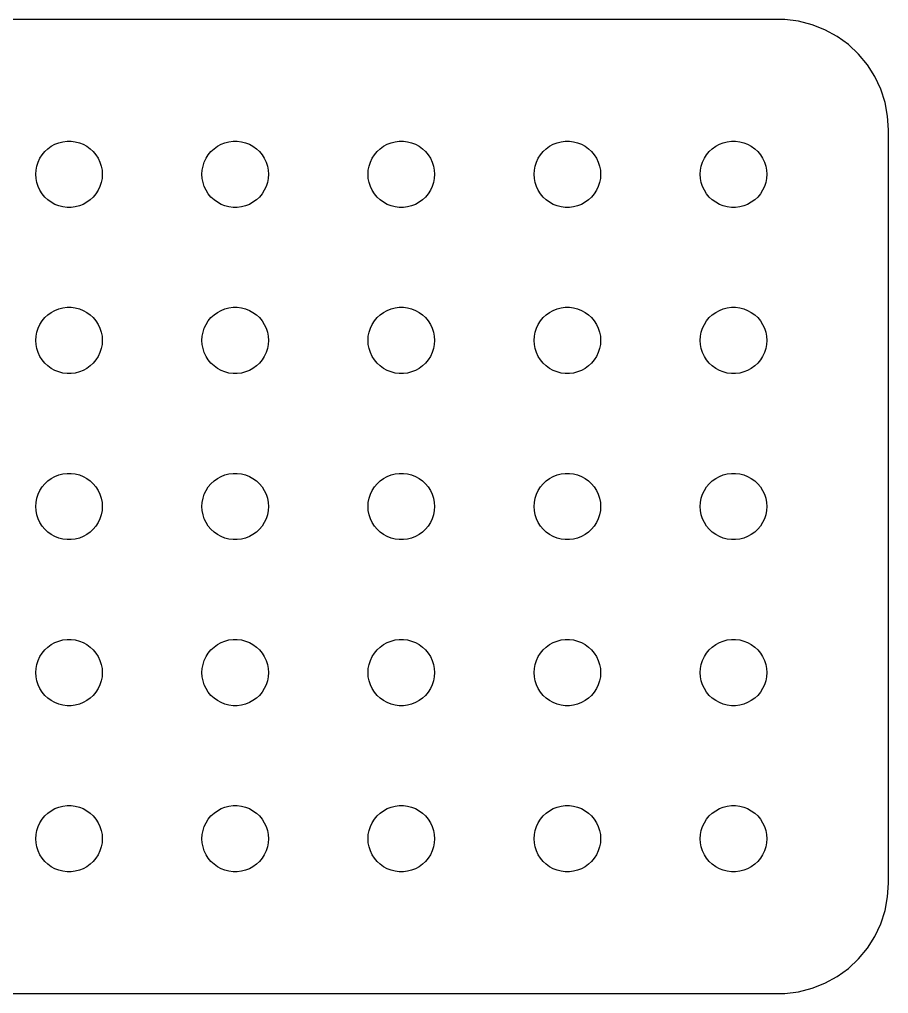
# Model space of a CAD drawing. Header units: metres. Extents: x -37 to 37, y 248 to 508.
# Drawn here: x -2.24 to 37, y 302.01 to 345.99 of the extents above; entities that cross this region are included whole.
import ezdxf

# ---------------------------------------------------------------- set-up
doc = ezdxf.new("R2010")
doc.units = ezdxf.units.M

msp = doc.modelspace()

# ---------------------------------------------------------------- linework, layer by layer
for p, q in [((32.3139, 345.99), (-32.3139, 345.99)), ((32.9369, 345.911), (32.3139, 345.99)), ((33.5451, 345.755), (32.9369, 345.911)), ((34.1289, 345.524), (33.5451, 345.755)), ((34.6791, 345.222), (34.1289, 345.524)), ((35.1871, 344.853), (34.6791, 345.222)), ((35.6448, 344.423), (35.1871, 344.853)), ((36.0451, 343.939), (35.6448, 344.423)), ((36.3815, 343.409), (36.0451, 343.939)), ((36.6489, 342.841), (36.3815, 343.409)), ((36.8429, 342.243), (36.6489, 342.841)), ((36.9606, 341.627), (36.8429, 342.243)), ((37, 341), (36.9606, 341.627)), ((37, 307), (37, 341)), ((-0.638657, 340.357), (-0.463516, 340.427)), ((-0.463516, 340.427), (-0.281067, 340.473)), ((-0.281067, 340.473), (-0.094177, 340.497)), ((-0.094177, 340.497), (0.094177, 340.497)), ((0.094177, 340.497), (0.281067, 340.473)), ((0.281067, 340.473), (0.463516, 340.427)), ((0.463516, 340.427), (0.638657, 340.357)), ((6.86133, 340.357), (7.03647, 340.427)), ((7.03647, 340.427), (7.21892, 340.473)), ((7.21892, 340.473), (7.40581, 340.497)), ((7.40581, 340.497), (7.59418, 340.497)), ((7.59418, 340.497), (7.78107, 340.473)), ((7.78107, 340.473), (7.96352, 340.427)), ((7.96352, 340.427), (8.13866, 340.357)), ((14.3613, 340.357), (14.5365, 340.427)), ((14.5365, 340.427), (14.7189, 340.473)), ((14.7189, 340.473), (14.9058, 340.497)), ((14.9058, 340.497), (15.0942, 340.497)), ((15.0942, 340.497), (15.2811, 340.473)), ((15.2811, 340.473), (15.4635, 340.427)), ((15.4635, 340.427), (15.6387, 340.357)), ((21.8613, 340.357), (22.0365, 340.427)), ((22.0365, 340.427), (22.2189, 340.473)), ((22.2189, 340.473), (22.4058, 340.497)), ((22.4058, 340.497), (22.5942, 340.497)), ((22.5942, 340.497), (22.7811, 340.473)), ((22.7811, 340.473), (22.9635, 340.427)), ((22.9635, 340.427), (23.1387, 340.357)), ((29.3613, 340.357), (29.5365, 340.427)), ((29.5365, 340.427), (29.7189, 340.473)), ((29.7189, 340.473), (29.9058, 340.497)), ((29.9058, 340.497), (30.0942, 340.497)), ((30.0942, 340.497), (30.2811, 340.473)), ((30.2811, 340.473), (30.4635, 340.427)), ((30.4635, 340.427), (30.6387, 340.357)), ((-1.21352, 339.882), (-1.09344, 340.027)), ((-1.09344, 340.027), (-0.956131, 340.156)), ((-0.956131, 340.156), (-0.803726, 340.266)), ((-0.803726, 340.266), (-0.638657, 340.357)), ((0.638657, 340.357), (0.803726, 340.266)), ((0.803726, 340.266), (0.956131, 340.156)), ((0.956131, 340.156), (1.09344, 340.027)), ((1.09344, 340.027), (1.21352, 339.882)), ((6.28647, 339.882), (6.40654, 340.027)), ((6.40654, 340.027), (6.54385, 340.156)), ((6.54385, 340.156), (6.69626, 340.266)), ((6.69626, 340.266), (6.86133, 340.357)), ((8.13866, 340.357), (8.30373, 340.266)), ((8.30373, 340.266), (8.45613, 340.156)), ((8.45613, 340.156), (8.59344, 340.027)), ((8.59344, 340.027), (8.71352, 339.882)), ((13.7865, 339.882), (13.9065, 340.027)), ((13.9065, 340.027), (14.0439, 340.156)), ((14.0439, 340.156), (14.1963, 340.266)), ((14.1963, 340.266), (14.3613, 340.357)), ((15.6387, 340.357), (15.8037, 340.266)), ((15.8037, 340.266), (15.9561, 340.156)), ((15.9561, 340.156), (16.0934, 340.027)), ((16.0934, 340.027), (16.2135, 339.882)), ((21.2865, 339.882), (21.4065, 340.027)), ((21.4065, 340.027), (21.5439, 340.156)), ((21.5439, 340.156), (21.6963, 340.266)), ((21.6963, 340.266), (21.8613, 340.357)), ((23.1387, 340.357), (23.3037, 340.266)), ((23.3037, 340.266), (23.4561, 340.156)), ((23.4561, 340.156), (23.5934, 340.027)), ((23.5934, 340.027), (23.7135, 339.882)), ((28.7865, 339.882), (28.9065, 340.027)), ((28.9065, 340.027), (29.0439, 340.156)), ((29.0439, 340.156), (29.1963, 340.266)), ((29.1963, 340.266), (29.3613, 340.357)), ((30.6387, 340.357), (30.8037, 340.266)), ((30.8037, 340.266), (30.9561, 340.156)), ((30.9561, 340.156), (31.0934, 340.027)), ((31.0934, 340.027), (31.2135, 339.882)), ((-1.45287, 339.373), (-1.39465, 339.552)), ((-1.39465, 339.552), (-1.31445, 339.723)), ((-1.31445, 339.723), (-1.21352, 339.882)), ((1.21352, 339.882), (1.31445, 339.723)), ((1.31445, 339.723), (1.39465, 339.552)), ((1.39465, 339.552), (1.45287, 339.373)), ((6.04712, 339.373), (6.10533, 339.552)), ((6.10533, 339.552), (6.18553, 339.723)), ((6.18553, 339.723), (6.28647, 339.882)), ((8.71352, 339.882), (8.81445, 339.723)), ((8.81445, 339.723), (8.89465, 339.552)), ((8.89465, 339.552), (8.95287, 339.373)), ((13.5471, 339.373), (13.6053, 339.552)), ((13.6053, 339.552), (13.6855, 339.723)), ((13.6855, 339.723), (13.7865, 339.882)), ((16.2135, 339.882), (16.3145, 339.723)), ((16.3145, 339.723), (16.3947, 339.552)), ((16.3947, 339.552), (16.4529, 339.373)), ((21.0471, 339.373), (21.1053, 339.552)), ((21.1053, 339.552), (21.1855, 339.723)), ((21.1855, 339.723), (21.2865, 339.882)), ((23.7135, 339.882), (23.8145, 339.723)), ((23.8145, 339.723), (23.8947, 339.552)), ((23.8947, 339.552), (23.9529, 339.373)), ((28.5471, 339.373), (28.6053, 339.552)), ((28.6053, 339.552), (28.6855, 339.723)), ((28.6855, 339.723), (28.7865, 339.882)), ((31.2135, 339.882), (31.3145, 339.723)), ((31.3145, 339.723), (31.3947, 339.552)), ((31.3947, 339.552), (31.4529, 339.373)), ((-1.5, 339), (-1.48816, 339.188)), ((-1.48816, 339.188), (-1.45287, 339.373)), ((1.45287, 339.373), (1.48816, 339.188)), ((1.48816, 339.188), (1.5, 339)), ((6, 339), (6.01183, 339.188)), ((6.01183, 339.188), (6.04712, 339.373)), ((8.95287, 339.373), (8.98816, 339.188)), ((8.98816, 339.188), (9, 339)), ((13.5, 339), (13.5118, 339.188)), ((13.5118, 339.188), (13.5471, 339.373)), ((16.4529, 339.373), (16.4882, 339.188)), ((16.4882, 339.188), (16.5, 339)), ((21, 339), (21.0118, 339.188)), ((21.0118, 339.188), (21.0471, 339.373)), ((23.9529, 339.373), (23.9882, 339.188)), ((23.9882, 339.188), (24, 339)), ((28.5, 339), (28.5118, 339.188)), ((28.5118, 339.188), (28.5471, 339.373)), ((31.4529, 339.373), (31.4882, 339.188)), ((31.4882, 339.188), (31.5, 339)), ((-1.48816, 338.812), (-1.5, 339)), ((-1.45287, 338.627), (-1.48816, 338.812)), ((1.48816, 338.812), (1.45287, 338.627)), ((1.5, 339), (1.48816, 338.812)), ((6.01183, 338.812), (6, 339)), ((6.04712, 338.627), (6.01183, 338.812)), ((8.98816, 338.812), (8.95287, 338.627)), ((9, 339), (8.98816, 338.812)), ((13.5118, 338.812), (13.5, 339)), ((13.5471, 338.627), (13.5118, 338.812)), ((16.4882, 338.812), (16.4529, 338.627)), ((16.5, 339), (16.4882, 338.812)), ((21.0118, 338.812), (21, 339)), ((21.0471, 338.627), (21.0118, 338.812)), ((23.9882, 338.812), (23.9529, 338.627)), ((24, 339), (23.9882, 338.812)), ((28.5118, 338.812), (28.5, 339)), ((28.5471, 338.627), (28.5118, 338.812)), ((31.4882, 338.812), (31.4529, 338.627)), ((31.5, 339), (31.4882, 338.812)), ((-1.39465, 338.448), (-1.45287, 338.627)), ((-1.31445, 338.277), (-1.39465, 338.448)), ((-1.21352, 338.118), (-1.31445, 338.277)), ((1.31445, 338.277), (1.21352, 338.118)), ((1.39465, 338.448), (1.31445, 338.277)), ((1.45287, 338.627), (1.39465, 338.448)), ((6.10533, 338.448), (6.04712, 338.627)), ((6.18553, 338.277), (6.10533, 338.448)), ((6.28647, 338.118), (6.18553, 338.277)), ((8.81445, 338.277), (8.71352, 338.118)), ((8.89465, 338.448), (8.81445, 338.277)), ((8.95287, 338.627), (8.89465, 338.448)), ((13.6053, 338.448), (13.5471, 338.627)), ((13.6855, 338.277), (13.6053, 338.448)), ((13.7865, 338.118), (13.6855, 338.277)), ((16.3145, 338.277), (16.2135, 338.118)), ((16.3947, 338.448), (16.3145, 338.277)), ((16.4529, 338.627), (16.3947, 338.448)), ((21.1053, 338.448), (21.0471, 338.627)), ((21.1855, 338.277), (21.1053, 338.448)), ((21.2865, 338.118), (21.1855, 338.277)), ((23.8145, 338.277), (23.7135, 338.118)), ((23.8947, 338.448), (23.8145, 338.277)), ((23.9529, 338.627), (23.8947, 338.448)), ((28.6053, 338.448), (28.5471, 338.627)), ((28.6855, 338.277), (28.6053, 338.448)), ((28.7865, 338.118), (28.6855, 338.277)), ((31.3145, 338.277), (31.2135, 338.118)), ((31.3947, 338.448), (31.3145, 338.277)), ((31.4529, 338.627), (31.3947, 338.448)), ((-1.09344, 337.973), (-1.21352, 338.118)), ((-0.956131, 337.844), (-1.09344, 337.973)), ((-0.803726, 337.734), (-0.956131, 337.844)), ((0.956131, 337.844), (0.803726, 337.734)), ((1.09344, 337.973), (0.956131, 337.844)), ((1.21352, 338.118), (1.09344, 337.973)), ((6.40654, 337.973), (6.28647, 338.118)), ((6.54385, 337.844), (6.40654, 337.973)), ((6.69626, 337.734), (6.54385, 337.844)), ((8.45613, 337.844), (8.30373, 337.734)), ((8.59344, 337.973), (8.45613, 337.844)), ((8.71352, 338.118), (8.59344, 337.973)), ((13.9065, 337.973), (13.7865, 338.118)), ((14.0439, 337.844), (13.9065, 337.973)), ((14.1963, 337.734), (14.0439, 337.844)), ((15.9561, 337.844), (15.8037, 337.734)), ((16.0934, 337.973), (15.9561, 337.844)), ((16.2135, 338.118), (16.0934, 337.973)), ((21.4065, 337.973), (21.2865, 338.118)), ((21.5439, 337.844), (21.4065, 337.973)), ((21.6963, 337.734), (21.5439, 337.844)), ((23.4561, 337.844), (23.3037, 337.734)), ((23.5934, 337.973), (23.4561, 337.844)), ((23.7135, 338.118), (23.5934, 337.973)), ((28.9065, 337.973), (28.7865, 338.118)), ((29.0439, 337.844), (28.9065, 337.973)), ((29.1963, 337.734), (29.0439, 337.844)), ((30.9561, 337.844), (30.8037, 337.734)), ((31.0934, 337.973), (30.9561, 337.844)), ((31.2135, 338.118), (31.0934, 337.973)), ((-0.638657, 337.643), (-0.803726, 337.734)), ((-0.463516, 337.573), (-0.638657, 337.643)), ((-0.281067, 337.527), (-0.463516, 337.573)), ((-0.094177, 337.503), (-0.281067, 337.527)), ((0.094177, 337.503), (-0.094177, 337.503)), ((0.281067, 337.527), (0.094177, 337.503)), ((0.463516, 337.573), (0.281067, 337.527)), ((0.638657, 337.643), (0.463516, 337.573)), ((0.803726, 337.734), (0.638657, 337.643)), ((6.86133, 337.643), (6.69626, 337.734)), ((7.03647, 337.573), (6.86133, 337.643)), ((7.21892, 337.527), (7.03647, 337.573)), ((7.40581, 337.503), (7.21892, 337.527)), ((7.59418, 337.503), (7.40581, 337.503)), ((7.78107, 337.527), (7.59418, 337.503)), ((7.96352, 337.573), (7.78107, 337.527)), ((8.13866, 337.643), (7.96352, 337.573)), ((8.30373, 337.734), (8.13866, 337.643)), ((14.3613, 337.643), (14.1963, 337.734)), ((14.5365, 337.573), (14.3613, 337.643)), ((14.7189, 337.527), (14.5365, 337.573)), ((14.9058, 337.503), (14.7189, 337.527)), ((15.0942, 337.503), (14.9058, 337.503)), ((15.2811, 337.527), (15.0942, 337.503)), ((15.4635, 337.573), (15.2811, 337.527)), ((15.6387, 337.643), (15.4635, 337.573)), ((15.8037, 337.734), (15.6387, 337.643)), ((21.8613, 337.643), (21.6963, 337.734)), ((22.0365, 337.573), (21.8613, 337.643)), ((22.2189, 337.527), (22.0365, 337.573)), ((22.4058, 337.503), (22.2189, 337.527)), ((22.5942, 337.503), (22.4058, 337.503)), ((22.7811, 337.527), (22.5942, 337.503)), ((22.9635, 337.573), (22.7811, 337.527)), ((23.1387, 337.643), (22.9635, 337.573)), ((23.3037, 337.734), (23.1387, 337.643)), ((29.3613, 337.643), (29.1963, 337.734)), ((29.5365, 337.573), (29.3613, 337.643)), ((29.7189, 337.527), (29.5365, 337.573)), ((29.9058, 337.503), (29.7189, 337.527)), ((30.0942, 337.503), (29.9058, 337.503)), ((30.2811, 337.527), (30.0942, 337.503)), ((30.4635, 337.573), (30.2811, 337.527)), ((30.6387, 337.643), (30.4635, 337.573)), ((30.8037, 337.734), (30.6387, 337.643)), ((-0.463516, 332.927), (-0.281067, 332.973)), ((-0.281067, 332.973), (-0.094177, 332.997)), ((-0.094177, 332.997), (0.094177, 332.997)), ((0.094177, 332.997), (0.281067, 332.973)), ((0.281067, 332.973), (0.463516, 332.927)), ((7.03647, 332.927), (7.21892, 332.973)), ((7.21892, 332.973), (7.40581, 332.997)), ((7.40581, 332.997), (7.59418, 332.997)), ((7.59418, 332.997), (7.78107, 332.973)), ((7.78107, 332.973), (7.96352, 332.927)), ((14.5365, 332.927), (14.7189, 332.973)), ((14.7189, 332.973), (14.9058, 332.997)), ((14.9058, 332.997), (15.0942, 332.997)), ((15.0942, 332.997), (15.2811, 332.973)), ((15.2811, 332.973), (15.4635, 332.927)), ((22.0365, 332.927), (22.2189, 332.973)), ((22.2189, 332.973), (22.4058, 332.997)), ((22.4058, 332.997), (22.5942, 332.997)), ((22.5942, 332.997), (22.7811, 332.973)), ((22.7811, 332.973), (22.9635, 332.927)), ((29.5365, 332.927), (29.7189, 332.973)), ((29.7189, 332.973), (29.9058, 332.997)), ((29.9058, 332.997), (30.0942, 332.997)), ((30.0942, 332.997), (30.2811, 332.973)), ((30.2811, 332.973), (30.4635, 332.927)), ((-1.21352, 332.382), (-1.09344, 332.527)), ((-1.09344, 332.527), (-0.956131, 332.656)), ((-0.956131, 332.656), (-0.803726, 332.766)), ((-0.803726, 332.766), (-0.638657, 332.857)), ((-0.638657, 332.857), (-0.463516, 332.927)), ((0.463516, 332.927), (0.638657, 332.857)), ((0.638657, 332.857), (0.803726, 332.766)), ((0.803726, 332.766), (0.956131, 332.656)), ((0.956131, 332.656), (1.09344, 332.527)), ((1.09344, 332.527), (1.21352, 332.382)), ((6.28647, 332.382), (6.40654, 332.527)), ((6.40654, 332.527), (6.54385, 332.656)), ((6.54385, 332.656), (6.69626, 332.766)), ((6.69626, 332.766), (6.86133, 332.857)), ((6.86133, 332.857), (7.03647, 332.927)), ((7.96352, 332.927), (8.13866, 332.857)), ((8.13866, 332.857), (8.30373, 332.766)), ((8.30373, 332.766), (8.45613, 332.656)), ((8.45613, 332.656), (8.59344, 332.527)), ((8.59344, 332.527), (8.71352, 332.382)), ((13.7865, 332.382), (13.9065, 332.527)), ((13.9065, 332.527), (14.0439, 332.656)), ((14.0439, 332.656), (14.1963, 332.766)), ((14.1963, 332.766), (14.3613, 332.857)), ((14.3613, 332.857), (14.5365, 332.927)), ((15.4635, 332.927), (15.6387, 332.857)), ((15.6387, 332.857), (15.8037, 332.766)), ((15.8037, 332.766), (15.9561, 332.656)), ((15.9561, 332.656), (16.0934, 332.527)), ((16.0934, 332.527), (16.2135, 332.382)), ((21.2865, 332.382), (21.4065, 332.527)), ((21.4065, 332.527), (21.5439, 332.656)), ((21.5439, 332.656), (21.6963, 332.766)), ((21.6963, 332.766), (21.8613, 332.857)), ((21.8613, 332.857), (22.0365, 332.927)), ((22.9635, 332.927), (23.1387, 332.857)), ((23.1387, 332.857), (23.3037, 332.766)), ((23.3037, 332.766), (23.4561, 332.656)), ((23.4561, 332.656), (23.5934, 332.527)), ((23.5934, 332.527), (23.7135, 332.382)), ((28.7865, 332.382), (28.9065, 332.527)), ((28.9065, 332.527), (29.0439, 332.656)), ((29.0439, 332.656), (29.1963, 332.766)), ((29.1963, 332.766), (29.3613, 332.857)), ((29.3613, 332.857), (29.5365, 332.927)), ((30.4635, 332.927), (30.6387, 332.857)), ((30.6387, 332.857), (30.8037, 332.766)), ((30.8037, 332.766), (30.9561, 332.656)), ((30.9561, 332.656), (31.0934, 332.527)), ((31.0934, 332.527), (31.2135, 332.382)), ((-1.45287, 331.873), (-1.39465, 332.052)), ((-1.39465, 332.052), (-1.31445, 332.223)), ((-1.31445, 332.223), (-1.21352, 332.382)), ((1.21352, 332.382), (1.31445, 332.223)), ((1.31445, 332.223), (1.39465, 332.052)), ((1.39465, 332.052), (1.45287, 331.873)), ((6.04712, 331.873), (6.10533, 332.052)), ((6.10533, 332.052), (6.18553, 332.223)), ((6.18553, 332.223), (6.28647, 332.382)), ((8.71352, 332.382), (8.81445, 332.223)), ((8.81445, 332.223), (8.89465, 332.052)), ((8.89465, 332.052), (8.95287, 331.873)), ((13.5471, 331.873), (13.6053, 332.052)), ((13.6053, 332.052), (13.6855, 332.223)), ((13.6855, 332.223), (13.7865, 332.382)), ((16.2135, 332.382), (16.3145, 332.223)), ((16.3145, 332.223), (16.3947, 332.052)), ((16.3947, 332.052), (16.4529, 331.873)), ((21.0471, 331.873), (21.1053, 332.052)), ((21.1053, 332.052), (21.1855, 332.223)), ((21.1855, 332.223), (21.2865, 332.382)), ((23.7135, 332.382), (23.8145, 332.223)), ((23.8145, 332.223), (23.8947, 332.052)), ((23.8947, 332.052), (23.9529, 331.873)), ((28.5471, 331.873), (28.6053, 332.052)), ((28.6053, 332.052), (28.6855, 332.223)), ((28.6855, 332.223), (28.7865, 332.382)), ((31.2135, 332.382), (31.3145, 332.223)), ((31.3145, 332.223), (31.3947, 332.052)), ((31.3947, 332.052), (31.4529, 331.873)), ((-1.5, 331.5), (-1.48816, 331.688)), ((-1.48816, 331.688), (-1.45287, 331.873)), ((1.45287, 331.873), (1.48816, 331.688)), ((1.48816, 331.688), (1.5, 331.5)), ((6, 331.5), (6.01183, 331.688)), ((6.01183, 331.688), (6.04712, 331.873)), ((8.95287, 331.873), (8.98816, 331.688)), ((8.98816, 331.688), (9, 331.5)), ((13.5, 331.5), (13.5118, 331.688)), ((13.5118, 331.688), (13.5471, 331.873)), ((16.4529, 331.873), (16.4882, 331.688)), ((16.4882, 331.688), (16.5, 331.5)), ((21, 331.5), (21.0118, 331.688)), ((21.0118, 331.688), (21.0471, 331.873)), ((23.9529, 331.873), (23.9882, 331.688)), ((23.9882, 331.688), (24, 331.5)), ((28.5, 331.5), (28.5118, 331.688)), ((28.5118, 331.688), (28.5471, 331.873)), ((31.4529, 331.873), (31.4882, 331.688)), ((31.4882, 331.688), (31.5, 331.5)), ((-1.48816, 331.312), (-1.5, 331.5)), ((-1.45287, 331.127), (-1.48816, 331.312)), ((1.48816, 331.312), (1.45287, 331.127)), ((1.5, 331.5), (1.48816, 331.312)), ((6.01183, 331.312), (6, 331.5)), ((6.04712, 331.127), (6.01183, 331.312)), ((8.98816, 331.312), (8.95287, 331.127)), ((9, 331.5), (8.98816, 331.312)), ((13.5118, 331.312), (13.5, 331.5)), ((13.5471, 331.127), (13.5118, 331.312)), ((16.4882, 331.312), (16.4529, 331.127)), ((16.5, 331.5), (16.4882, 331.312)), ((21.0118, 331.312), (21, 331.5)), ((21.0471, 331.127), (21.0118, 331.312)), ((23.9882, 331.312), (23.9529, 331.127)), ((24, 331.5), (23.9882, 331.312)), ((28.5118, 331.312), (28.5, 331.5)), ((28.5471, 331.127), (28.5118, 331.312)), ((31.4882, 331.312), (31.4529, 331.127)), ((31.5, 331.5), (31.4882, 331.312)), ((-1.39465, 330.948), (-1.45287, 331.127)), ((-1.31445, 330.777), (-1.39465, 330.948)), ((-1.21352, 330.618), (-1.31445, 330.777)), ((1.31445, 330.777), (1.21352, 330.618)), ((1.39465, 330.948), (1.31445, 330.777)), ((1.45287, 331.127), (1.39465, 330.948)), ((6.10533, 330.948), (6.04712, 331.127)), ((6.18553, 330.777), (6.10533, 330.948)), ((6.28647, 330.618), (6.18553, 330.777)), ((8.81445, 330.777), (8.71352, 330.618)), ((8.89465, 330.948), (8.81445, 330.777)), ((8.95287, 331.127), (8.89465, 330.948)), ((13.6053, 330.948), (13.5471, 331.127)), ((13.6855, 330.777), (13.6053, 330.948)), ((13.7865, 330.618), (13.6855, 330.777)), ((16.3145, 330.777), (16.2135, 330.618)), ((16.3947, 330.948), (16.3145, 330.777)), ((16.4529, 331.127), (16.3947, 330.948)), ((21.1053, 330.948), (21.0471, 331.127)), ((21.1855, 330.777), (21.1053, 330.948)), ((21.2865, 330.618), (21.1855, 330.777)), ((23.8145, 330.777), (23.7135, 330.618)), ((23.8947, 330.948), (23.8145, 330.777)), ((23.9529, 331.127), (23.8947, 330.948)), ((28.6053, 330.948), (28.5471, 331.127)), ((28.6855, 330.777), (28.6053, 330.948)), ((28.7865, 330.618), (28.6855, 330.777)), ((31.3145, 330.777), (31.2135, 330.618)), ((31.3947, 330.948), (31.3145, 330.777)), ((31.4529, 331.127), (31.3947, 330.948)), ((-1.09344, 330.473), (-1.21352, 330.618)), ((-0.956131, 330.344), (-1.09344, 330.473)), ((-0.803726, 330.234), (-0.956131, 330.344)), ((0.956131, 330.344), (0.803726, 330.234)), ((1.09344, 330.473), (0.956131, 330.344)), ((1.21352, 330.618), (1.09344, 330.473)), ((6.40654, 330.473), (6.28647, 330.618)), ((6.54385, 330.344), (6.40654, 330.473)), ((6.69626, 330.234), (6.54385, 330.344)), ((8.45613, 330.344), (8.30373, 330.234)), ((8.59344, 330.473), (8.45613, 330.344)), ((8.71352, 330.618), (8.59344, 330.473)), ((13.9065, 330.473), (13.7865, 330.618)), ((14.0439, 330.344), (13.9065, 330.473)), ((14.1963, 330.234), (14.0439, 330.344)), ((15.9561, 330.344), (15.8037, 330.234)), ((16.0934, 330.473), (15.9561, 330.344)), ((16.2135, 330.618), (16.0934, 330.473)), ((21.4065, 330.473), (21.2865, 330.618)), ((21.5439, 330.344), (21.4065, 330.473)), ((21.6963, 330.234), (21.5439, 330.344)), ((23.4561, 330.344), (23.3037, 330.234)), ((23.5934, 330.473), (23.4561, 330.344)), ((23.7135, 330.618), (23.5934, 330.473)), ((28.9065, 330.473), (28.7865, 330.618)), ((29.0439, 330.344), (28.9065, 330.473)), ((29.1963, 330.234), (29.0439, 330.344)), ((30.9561, 330.344), (30.8037, 330.234)), ((31.0934, 330.473), (30.9561, 330.344)), ((31.2135, 330.618), (31.0934, 330.473)), ((-0.638657, 330.143), (-0.803726, 330.234)), ((-0.463516, 330.073), (-0.638657, 330.143)), ((-0.281067, 330.027), (-0.463516, 330.073)), ((-0.094177, 330.003), (-0.281067, 330.027)), ((0.094177, 330.003), (-0.094177, 330.003)), ((0.281067, 330.027), (0.094177, 330.003)), ((0.463516, 330.073), (0.281067, 330.027)), ((0.638657, 330.143), (0.463516, 330.073)), ((0.803726, 330.234), (0.638657, 330.143)), ((6.86133, 330.143), (6.69626, 330.234)), ((7.03647, 330.073), (6.86133, 330.143)), ((7.21892, 330.027), (7.03647, 330.073)), ((7.40581, 330.003), (7.21892, 330.027)), ((7.59418, 330.003), (7.40581, 330.003)), ((7.78107, 330.027), (7.59418, 330.003)), ((7.96352, 330.073), (7.78107, 330.027)), ((8.13866, 330.143), (7.96352, 330.073)), ((8.30373, 330.234), (8.13866, 330.143)), ((14.3613, 330.143), (14.1963, 330.234)), ((14.5365, 330.073), (14.3613, 330.143)), ((14.7189, 330.027), (14.5365, 330.073)), ((14.9058, 330.003), (14.7189, 330.027)), ((15.0942, 330.003), (14.9058, 330.003)), ((15.2811, 330.027), (15.0942, 330.003)), ((15.4635, 330.073), (15.2811, 330.027)), ((15.6387, 330.143), (15.4635, 330.073)), ((15.8037, 330.234), (15.6387, 330.143)), ((21.8613, 330.143), (21.6963, 330.234)), ((22.0365, 330.073), (21.8613, 330.143)), ((22.2189, 330.027), (22.0365, 330.073)), ((22.4058, 330.003), (22.2189, 330.027)), ((22.5942, 330.003), (22.4058, 330.003)), ((22.7811, 330.027), (22.5942, 330.003)), ((22.9635, 330.073), (22.7811, 330.027)), ((23.1387, 330.143), (22.9635, 330.073)), ((23.3037, 330.234), (23.1387, 330.143)), ((29.3613, 330.143), (29.1963, 330.234)), ((29.5365, 330.073), (29.3613, 330.143)), ((29.7189, 330.027), (29.5365, 330.073)), ((29.9058, 330.003), (29.7189, 330.027)), ((30.0942, 330.003), (29.9058, 330.003)), ((30.2811, 330.027), (30.0942, 330.003)), ((30.4635, 330.073), (30.2811, 330.027)), ((30.6387, 330.143), (30.4635, 330.073)), ((30.8037, 330.234), (30.6387, 330.143)), ((-0.463516, 325.427), (-0.281067, 325.473)), ((-0.281067, 325.473), (-0.094177, 325.497)), ((-0.094177, 325.497), (0.094177, 325.497)), ((0.094177, 325.497), (0.281067, 325.473)), ((0.281067, 325.473), (0.463516, 325.427)), ((7.03647, 325.427), (7.21892, 325.473)), ((7.21892, 325.473), (7.40581, 325.497)), ((7.40581, 325.497), (7.59418, 325.497)), ((7.59418, 325.497), (7.78107, 325.473)), ((7.78107, 325.473), (7.96352, 325.427)), ((14.5365, 325.427), (14.7189, 325.473)), ((14.7189, 325.473), (14.9058, 325.497)), ((14.9058, 325.497), (15.0942, 325.497)), ((15.0942, 325.497), (15.2811, 325.473)), ((15.2811, 325.473), (15.4635, 325.427)), ((22.0365, 325.427), (22.2189, 325.473)), ((22.2189, 325.473), (22.4058, 325.497)), ((22.4058, 325.497), (22.5942, 325.497)), ((22.5942, 325.497), (22.7811, 325.473)), ((22.7811, 325.473), (22.9635, 325.427)), ((29.5365, 325.427), (29.7189, 325.473)), ((29.7189, 325.473), (29.9058, 325.497)), ((29.9058, 325.497), (30.0942, 325.497)), ((30.0942, 325.497), (30.2811, 325.473)), ((30.2811, 325.473), (30.4635, 325.427)), ((-1.21352, 324.882), (-1.09344, 325.027)), ((-1.09344, 325.027), (-0.956131, 325.156)), ((-0.956131, 325.156), (-0.803726, 325.266)), ((-0.803726, 325.266), (-0.638657, 325.357)), ((-0.638657, 325.357), (-0.463516, 325.427)), ((0.463516, 325.427), (0.638657, 325.357)), ((0.638657, 325.357), (0.803726, 325.266)), ((0.803726, 325.266), (0.956131, 325.156)), ((0.956131, 325.156), (1.09344, 325.027)), ((1.09344, 325.027), (1.21352, 324.882)), ((6.28647, 324.882), (6.40654, 325.027)), ((6.40654, 325.027), (6.54385, 325.156)), ((6.54385, 325.156), (6.69626, 325.266)), ((6.69626, 325.266), (6.86133, 325.357)), ((6.86133, 325.357), (7.03647, 325.427)), ((7.96352, 325.427), (8.13866, 325.357)), ((8.13866, 325.357), (8.30373, 325.266)), ((8.30373, 325.266), (8.45613, 325.156)), ((8.45613, 325.156), (8.59344, 325.027)), ((8.59344, 325.027), (8.71352, 324.882)), ((13.7865, 324.882), (13.9065, 325.027)), ((13.9065, 325.027), (14.0439, 325.156)), ((14.0439, 325.156), (14.1963, 325.266)), ((14.1963, 325.266), (14.3613, 325.357)), ((14.3613, 325.357), (14.5365, 325.427)), ((15.4635, 325.427), (15.6387, 325.357)), ((15.6387, 325.357), (15.8037, 325.266)), ((15.8037, 325.266), (15.9561, 325.156)), ((15.9561, 325.156), (16.0934, 325.027)), ((16.0934, 325.027), (16.2135, 324.882)), ((21.2865, 324.882), (21.4065, 325.027)), ((21.4065, 325.027), (21.5439, 325.156)), ((21.5439, 325.156), (21.6963, 325.266)), ((21.6963, 325.266), (21.8613, 325.357)), ((21.8613, 325.357), (22.0365, 325.427)), ((22.9635, 325.427), (23.1387, 325.357)), ((23.1387, 325.357), (23.3037, 325.266)), ((23.3037, 325.266), (23.4561, 325.156)), ((23.4561, 325.156), (23.5934, 325.027)), ((23.5934, 325.027), (23.7135, 324.882)), ((28.7865, 324.882), (28.9065, 325.027)), ((28.9065, 325.027), (29.0439, 325.156)), ((29.0439, 325.156), (29.1963, 325.266)), ((29.1963, 325.266), (29.3613, 325.357)), ((29.3613, 325.357), (29.5365, 325.427)), ((30.4635, 325.427), (30.6387, 325.357)), ((30.6387, 325.357), (30.8037, 325.266)), ((30.8037, 325.266), (30.9561, 325.156)), ((30.9561, 325.156), (31.0934, 325.027)), ((31.0934, 325.027), (31.2135, 324.882)), ((-1.39465, 324.552), (-1.31445, 324.723)), ((-1.31445, 324.723), (-1.21352, 324.882)), ((1.21352, 324.882), (1.31445, 324.723)), ((1.31445, 324.723), (1.39465, 324.552)), ((6.10533, 324.552), (6.18553, 324.723)), ((6.18553, 324.723), (6.28647, 324.882)), ((8.71352, 324.882), (8.81445, 324.723)), ((8.81445, 324.723), (8.89465, 324.552)), ((13.6053, 324.552), (13.6855, 324.723)), ((13.6855, 324.723), (13.7865, 324.882)), ((16.2135, 324.882), (16.3145, 324.723)), ((16.3145, 324.723), (16.3947, 324.552)), ((21.1053, 324.552), (21.1855, 324.723)), ((21.1855, 324.723), (21.2865, 324.882)), ((23.7135, 324.882), (23.8145, 324.723)), ((23.8145, 324.723), (23.8947, 324.552)), ((28.6053, 324.552), (28.6855, 324.723)), ((28.6855, 324.723), (28.7865, 324.882)), ((31.2135, 324.882), (31.3145, 324.723)), ((31.3145, 324.723), (31.3947, 324.552)), ((-1.5, 324), (-1.48816, 324.188)), ((-1.48816, 324.188), (-1.45287, 324.373)), ((-1.45287, 324.373), (-1.39465, 324.552)), ((1.39465, 324.552), (1.45287, 324.373)), ((1.45287, 324.373), (1.48816, 324.188)), ((1.48816, 324.188), (1.5, 324)), ((6, 324), (6.01183, 324.188)), ((6.01183, 324.188), (6.04712, 324.373)), ((6.04712, 324.373), (6.10533, 324.552)), ((8.89465, 324.552), (8.95287, 324.373)), ((8.95287, 324.373), (8.98816, 324.188)), ((8.98816, 324.188), (9, 324)), ((13.5, 324), (13.5118, 324.188)), ((13.5118, 324.188), (13.5471, 324.373)), ((13.5471, 324.373), (13.6053, 324.552)), ((16.3947, 324.552), (16.4529, 324.373)), ((16.4529, 324.373), (16.4882, 324.188)), ((16.4882, 324.188), (16.5, 324)), ((21, 324), (21.0118, 324.188)), ((21.0118, 324.188), (21.0471, 324.373)), ((21.0471, 324.373), (21.1053, 324.552)), ((23.8947, 324.552), (23.9529, 324.373)), ((23.9529, 324.373), (23.9882, 324.188)), ((23.9882, 324.188), (24, 324)), ((28.5, 324), (28.5118, 324.188)), ((28.5118, 324.188), (28.5471, 324.373)), ((28.5471, 324.373), (28.6053, 324.552)), ((31.3947, 324.552), (31.4529, 324.373)), ((31.4529, 324.373), (31.4882, 324.188)), ((31.4882, 324.188), (31.5, 324)), ((-1.48816, 323.812), (-1.5, 324)), ((-1.45287, 323.627), (-1.48816, 323.812)), ((1.48816, 323.812), (1.45287, 323.627)), ((1.5, 324), (1.48816, 323.812)), ((6.01183, 323.812), (6, 324)), ((6.04712, 323.627), (6.01183, 323.812)), ((8.98816, 323.812), (8.95287, 323.627)), ((9, 324), (8.98816, 323.812)), ((13.5118, 323.812), (13.5, 324)), ((13.5471, 323.627), (13.5118, 323.812)), ((16.4882, 323.812), (16.4529, 323.627)), ((16.5, 324), (16.4882, 323.812)), ((21.0118, 323.812), (21, 324)), ((21.0471, 323.627), (21.0118, 323.812)), ((23.9882, 323.812), (23.9529, 323.627)), ((24, 324), (23.9882, 323.812)), ((28.5118, 323.812), (28.5, 324)), ((28.5471, 323.627), (28.5118, 323.812)), ((31.4882, 323.812), (31.4529, 323.627)), ((31.5, 324), (31.4882, 323.812)), ((-1.39465, 323.448), (-1.45287, 323.627)), ((-1.31445, 323.277), (-1.39465, 323.448)), ((-1.21352, 323.118), (-1.31445, 323.277)), ((1.31445, 323.277), (1.21352, 323.118)), ((1.39465, 323.448), (1.31445, 323.277)), ((1.45287, 323.627), (1.39465, 323.448)), ((6.10533, 323.448), (6.04712, 323.627)), ((6.18553, 323.277), (6.10533, 323.448)), ((6.28647, 323.118), (6.18553, 323.277)), ((8.81445, 323.277), (8.71352, 323.118)), ((8.89465, 323.448), (8.81445, 323.277)), ((8.95287, 323.627), (8.89465, 323.448)), ((13.6053, 323.448), (13.5471, 323.627)), ((13.6855, 323.277), (13.6053, 323.448)), ((13.7865, 323.118), (13.6855, 323.277)), ((16.3145, 323.277), (16.2135, 323.118)), ((16.3947, 323.448), (16.3145, 323.277)), ((16.4529, 323.627), (16.3947, 323.448)), ((21.1053, 323.448), (21.0471, 323.627)), ((21.1855, 323.277), (21.1053, 323.448)), ((21.2865, 323.118), (21.1855, 323.277)), ((23.8145, 323.277), (23.7135, 323.118)), ((23.8947, 323.448), (23.8145, 323.277)), ((23.9529, 323.627), (23.8947, 323.448)), ((28.6053, 323.448), (28.5471, 323.627)), ((28.6855, 323.277), (28.6053, 323.448)), ((28.7865, 323.118), (28.6855, 323.277)), ((31.3145, 323.277), (31.2135, 323.118)), ((31.3947, 323.448), (31.3145, 323.277)), ((31.4529, 323.627), (31.3947, 323.448)), ((-1.09344, 322.973), (-1.21352, 323.118)), ((-0.956131, 322.844), (-1.09344, 322.973)), ((-0.803726, 322.734), (-0.956131, 322.844)), ((0.956131, 322.844), (0.803726, 322.734)), ((1.09344, 322.973), (0.956131, 322.844)), ((1.21352, 323.118), (1.09344, 322.973)), ((6.40654, 322.973), (6.28647, 323.118)), ((6.54385, 322.844), (6.40654, 322.973)), ((6.69626, 322.734), (6.54385, 322.844)), ((8.45613, 322.844), (8.30373, 322.734)), ((8.59344, 322.973), (8.45613, 322.844)), ((8.71352, 323.118), (8.59344, 322.973)), ((13.9065, 322.973), (13.7865, 323.118)), ((14.0439, 322.844), (13.9065, 322.973)), ((14.1963, 322.734), (14.0439, 322.844)), ((15.9561, 322.844), (15.8037, 322.734)), ((16.0934, 322.973), (15.9561, 322.844)), ((16.2135, 323.118), (16.0934, 322.973)), ((21.4065, 322.973), (21.2865, 323.118)), ((21.5439, 322.844), (21.4065, 322.973)), ((21.6963, 322.734), (21.5439, 322.844)), ((23.4561, 322.844), (23.3037, 322.734)), ((23.5934, 322.973), (23.4561, 322.844)), ((23.7135, 323.118), (23.5934, 322.973)), ((28.9065, 322.973), (28.7865, 323.118)), ((29.0439, 322.844), (28.9065, 322.973)), ((29.1963, 322.734), (29.0439, 322.844)), ((30.9561, 322.844), (30.8037, 322.734)), ((31.0934, 322.973), (30.9561, 322.844)), ((31.2135, 323.118), (31.0934, 322.973)), ((-0.638657, 322.643), (-0.803726, 322.734)), ((-0.463516, 322.573), (-0.638657, 322.643)), ((-0.281067, 322.527), (-0.463516, 322.573)), ((-0.094177, 322.503), (-0.281067, 322.527)), ((0.094177, 322.503), (-0.094177, 322.503)), ((0.281067, 322.527), (0.094177, 322.503)), ((0.463516, 322.573), (0.281067, 322.527)), ((0.638657, 322.643), (0.463516, 322.573)), ((0.803726, 322.734), (0.638657, 322.643)), ((6.86133, 322.643), (6.69626, 322.734)), ((7.03647, 322.573), (6.86133, 322.643)), ((7.21892, 322.527), (7.03647, 322.573)), ((7.40581, 322.503), (7.21892, 322.527)), ((7.59418, 322.503), (7.40581, 322.503)), ((7.78107, 322.527), (7.59418, 322.503)), ((7.96352, 322.573), (7.78107, 322.527)), ((8.13866, 322.643), (7.96352, 322.573)), ((8.30373, 322.734), (8.13866, 322.643)), ((14.3613, 322.643), (14.1963, 322.734)), ((14.5365, 322.573), (14.3613, 322.643)), ((14.7189, 322.527), (14.5365, 322.573)), ((14.9058, 322.503), (14.7189, 322.527)), ((15.0942, 322.503), (14.9058, 322.503)), ((15.2811, 322.527), (15.0942, 322.503)), ((15.4635, 322.573), (15.2811, 322.527)), ((15.6387, 322.643), (15.4635, 322.573)), ((15.8037, 322.734), (15.6387, 322.643)), ((21.8613, 322.643), (21.6963, 322.734)), ((22.0365, 322.573), (21.8613, 322.643)), ((22.2189, 322.527), (22.0365, 322.573)), ((22.4058, 322.503), (22.2189, 322.527)), ((22.5942, 322.503), (22.4058, 322.503)), ((22.7811, 322.527), (22.5942, 322.503)), ((22.9635, 322.573), (22.7811, 322.527)), ((23.1387, 322.643), (22.9635, 322.573)), ((23.3037, 322.734), (23.1387, 322.643)), ((29.3613, 322.643), (29.1963, 322.734)), ((29.5365, 322.573), (29.3613, 322.643)), ((29.7189, 322.527), (29.5365, 322.573)), ((29.9058, 322.503), (29.7189, 322.527)), ((30.0942, 322.503), (29.9058, 322.503)), ((30.2811, 322.527), (30.0942, 322.503)), ((30.4635, 322.573), (30.2811, 322.527)), ((30.6387, 322.643), (30.4635, 322.573)), ((30.8037, 322.734), (30.6387, 322.643)), ((-0.281067, 317.973), (-0.094177, 317.997)), ((-0.094177, 317.997), (0.094177, 317.997)), ((0.094177, 317.997), (0.281067, 317.973)), ((7.21892, 317.973), (7.40581, 317.997)), ((7.40581, 317.997), (7.59418, 317.997)), ((7.59418, 317.997), (7.78107, 317.973)), ((14.7189, 317.973), (14.9058, 317.997)), ((14.9058, 317.997), (15.0942, 317.997)), ((15.0942, 317.997), (15.2811, 317.973)), ((22.2189, 317.973), (22.4058, 317.997)), ((22.4058, 317.997), (22.5942, 317.997)), ((22.5942, 317.997), (22.7811, 317.973)), ((29.7189, 317.973), (29.9058, 317.997)), ((29.9058, 317.997), (30.0942, 317.997)), ((30.0942, 317.997), (30.2811, 317.973)), ((-1.09344, 317.527), (-0.956131, 317.656)), ((-0.956131, 317.656), (-0.803726, 317.766)), ((-0.803726, 317.766), (-0.638657, 317.857)), ((-0.638657, 317.857), (-0.463516, 317.927)), ((-0.463516, 317.927), (-0.281067, 317.973)), ((0.281067, 317.973), (0.463516, 317.927)), ((0.463516, 317.927), (0.638657, 317.857)), ((0.638657, 317.857), (0.803726, 317.766)), ((0.803726, 317.766), (0.956131, 317.656)), ((0.956131, 317.656), (1.09344, 317.527)), ((6.40654, 317.527), (6.54385, 317.656)), ((6.54385, 317.656), (6.69626, 317.766)), ((6.69626, 317.766), (6.86133, 317.857)), ((6.86133, 317.857), (7.03647, 317.927)), ((7.03647, 317.927), (7.21892, 317.973)), ((7.78107, 317.973), (7.96352, 317.927)), ((7.96352, 317.927), (8.13866, 317.857)), ((8.13866, 317.857), (8.30373, 317.766)), ((8.30373, 317.766), (8.45613, 317.656)), ((8.45613, 317.656), (8.59344, 317.527)), ((13.9065, 317.527), (14.0439, 317.656)), ((14.0439, 317.656), (14.1963, 317.766)), ((14.1963, 317.766), (14.3613, 317.857)), ((14.3613, 317.857), (14.5365, 317.927)), ((14.5365, 317.927), (14.7189, 317.973)), ((15.2811, 317.973), (15.4635, 317.927)), ((15.4635, 317.927), (15.6387, 317.857)), ((15.6387, 317.857), (15.8037, 317.766)), ((15.8037, 317.766), (15.9561, 317.656)), ((15.9561, 317.656), (16.0934, 317.527)), ((21.4065, 317.527), (21.5439, 317.656)), ((21.5439, 317.656), (21.6963, 317.766)), ((21.6963, 317.766), (21.8613, 317.857)), ((21.8613, 317.857), (22.0365, 317.927)), ((22.0365, 317.927), (22.2189, 317.973)), ((22.7811, 317.973), (22.9635, 317.927)), ((22.9635, 317.927), (23.1387, 317.857)), ((23.1387, 317.857), (23.3037, 317.766)), ((23.3037, 317.766), (23.4561, 317.656)), ((23.4561, 317.656), (23.5934, 317.527)), ((28.9065, 317.527), (29.0439, 317.656)), ((29.0439, 317.656), (29.1963, 317.766)), ((29.1963, 317.766), (29.3613, 317.857)), ((29.3613, 317.857), (29.5365, 317.927)), ((29.5365, 317.927), (29.7189, 317.973)), ((30.2811, 317.973), (30.4635, 317.927)), ((30.4635, 317.927), (30.6387, 317.857)), ((30.6387, 317.857), (30.8037, 317.766)), ((30.8037, 317.766), (30.9561, 317.656)), ((30.9561, 317.656), (31.0934, 317.527)), ((-1.39465, 317.052), (-1.31445, 317.223)), ((-1.31445, 317.223), (-1.21352, 317.382)), ((-1.21352, 317.382), (-1.09344, 317.527)), ((1.09344, 317.527), (1.21352, 317.382)), ((1.21352, 317.382), (1.31445, 317.223)), ((1.31445, 317.223), (1.39465, 317.052)), ((6.10533, 317.052), (6.18553, 317.223)), ((6.18553, 317.223), (6.28647, 317.382)), ((6.28647, 317.382), (6.40654, 317.527)), ((8.59344, 317.527), (8.71352, 317.382)), ((8.71352, 317.382), (8.81445, 317.223)), ((8.81445, 317.223), (8.89465, 317.052)), ((13.6053, 317.052), (13.6855, 317.223)), ((13.6855, 317.223), (13.7865, 317.382)), ((13.7865, 317.382), (13.9065, 317.527)), ((16.0934, 317.527), (16.2135, 317.382)), ((16.2135, 317.382), (16.3145, 317.223)), ((16.3145, 317.223), (16.3947, 317.052)), ((21.1053, 317.052), (21.1855, 317.223)), ((21.1855, 317.223), (21.2865, 317.382)), ((21.2865, 317.382), (21.4065, 317.527)), ((23.5934, 317.527), (23.7135, 317.382)), ((23.7135, 317.382), (23.8145, 317.223)), ((23.8145, 317.223), (23.8947, 317.052)), ((28.6053, 317.052), (28.6855, 317.223)), ((28.6855, 317.223), (28.7865, 317.382)), ((28.7865, 317.382), (28.9065, 317.527)), ((31.0934, 317.527), (31.2135, 317.382)), ((31.2135, 317.382), (31.3145, 317.223)), ((31.3145, 317.223), (31.3947, 317.052)), ((-1.5, 316.5), (-1.48816, 316.688)), ((-1.48816, 316.688), (-1.45287, 316.873)), ((-1.45287, 316.873), (-1.39465, 317.052)), ((1.39465, 317.052), (1.45287, 316.873)), ((1.45287, 316.873), (1.48816, 316.688)), ((1.48816, 316.688), (1.5, 316.5)), ((6, 316.5), (6.01183, 316.688)), ((6.01183, 316.688), (6.04712, 316.873)), ((6.04712, 316.873), (6.10533, 317.052)), ((8.89465, 317.052), (8.95287, 316.873)), ((8.95287, 316.873), (8.98816, 316.688)), ((8.98816, 316.688), (9, 316.5)), ((13.5, 316.5), (13.5118, 316.688)), ((13.5118, 316.688), (13.5471, 316.873)), ((13.5471, 316.873), (13.6053, 317.052)), ((16.3947, 317.052), (16.4529, 316.873)), ((16.4529, 316.873), (16.4882, 316.688)), ((16.4882, 316.688), (16.5, 316.5)), ((21, 316.5), (21.0118, 316.688)), ((21.0118, 316.688), (21.0471, 316.873)), ((21.0471, 316.873), (21.1053, 317.052)), ((23.8947, 317.052), (23.9529, 316.873)), ((23.9529, 316.873), (23.9882, 316.688)), ((23.9882, 316.688), (24, 316.5)), ((28.5, 316.5), (28.5118, 316.688)), ((28.5118, 316.688), (28.5471, 316.873)), ((28.5471, 316.873), (28.6053, 317.052)), ((31.3947, 317.052), (31.4529, 316.873)), ((31.4529, 316.873), (31.4882, 316.688)), ((31.4882, 316.688), (31.5, 316.5)), ((-1.48816, 316.312), (-1.5, 316.5)), ((-1.45287, 316.127), (-1.48816, 316.312)), ((1.48816, 316.312), (1.45287, 316.127)), ((1.5, 316.5), (1.48816, 316.312)), ((6.01183, 316.312), (6, 316.5)), ((6.04712, 316.127), (6.01183, 316.312)), ((8.98816, 316.312), (8.95287, 316.127)), ((9, 316.5), (8.98816, 316.312)), ((13.5118, 316.312), (13.5, 316.5)), ((13.5471, 316.127), (13.5118, 316.312)), ((16.4882, 316.312), (16.4529, 316.127)), ((16.5, 316.5), (16.4882, 316.312)), ((21.0118, 316.312), (21, 316.5)), ((21.0471, 316.127), (21.0118, 316.312)), ((23.9882, 316.312), (23.9529, 316.127)), ((24, 316.5), (23.9882, 316.312)), ((28.5118, 316.312), (28.5, 316.5)), ((28.5471, 316.127), (28.5118, 316.312)), ((31.4882, 316.312), (31.4529, 316.127)), ((31.5, 316.5), (31.4882, 316.312)), ((-1.39465, 315.948), (-1.45287, 316.127)), ((-1.31445, 315.777), (-1.39465, 315.948)), ((-1.21352, 315.618), (-1.31445, 315.777)), ((1.31445, 315.777), (1.21352, 315.618)), ((1.39465, 315.948), (1.31445, 315.777)), ((1.45287, 316.127), (1.39465, 315.948)), ((6.10533, 315.948), (6.04712, 316.127)), ((6.18553, 315.777), (6.10533, 315.948)), ((6.28647, 315.618), (6.18553, 315.777)), ((8.81445, 315.777), (8.71352, 315.618)), ((8.89465, 315.948), (8.81445, 315.777)), ((8.95287, 316.127), (8.89465, 315.948)), ((13.6053, 315.948), (13.5471, 316.127)), ((13.6855, 315.777), (13.6053, 315.948)), ((13.7865, 315.618), (13.6855, 315.777)), ((16.3145, 315.777), (16.2135, 315.618)), ((16.3947, 315.948), (16.3145, 315.777)), ((16.4529, 316.127), (16.3947, 315.948)), ((21.1053, 315.948), (21.0471, 316.127)), ((21.1855, 315.777), (21.1053, 315.948)), ((21.2865, 315.618), (21.1855, 315.777)), ((23.8145, 315.777), (23.7135, 315.618)), ((23.8947, 315.948), (23.8145, 315.777)), ((23.9529, 316.127), (23.8947, 315.948)), ((28.6053, 315.948), (28.5471, 316.127)), ((28.6855, 315.777), (28.6053, 315.948)), ((28.7865, 315.618), (28.6855, 315.777)), ((31.3145, 315.777), (31.2135, 315.618)), ((31.3947, 315.948), (31.3145, 315.777)), ((31.4529, 316.127), (31.3947, 315.948)), ((-1.09344, 315.473), (-1.21352, 315.618)), ((-0.956131, 315.344), (-1.09344, 315.473)), ((-0.803726, 315.234), (-0.956131, 315.344)), ((0.956131, 315.344), (0.803726, 315.234)), ((1.09344, 315.473), (0.956131, 315.344)), ((1.21352, 315.618), (1.09344, 315.473)), ((6.40654, 315.473), (6.28647, 315.618)), ((6.54385, 315.344), (6.40654, 315.473)), ((6.69626, 315.234), (6.54385, 315.344)), ((8.45613, 315.344), (8.30373, 315.234)), ((8.59344, 315.473), (8.45613, 315.344)), ((8.71352, 315.618), (8.59344, 315.473)), ((13.9065, 315.473), (13.7865, 315.618)), ((14.0439, 315.344), (13.9065, 315.473)), ((14.1963, 315.234), (14.0439, 315.344)), ((15.9561, 315.344), (15.8037, 315.234)), ((16.0934, 315.473), (15.9561, 315.344)), ((16.2135, 315.618), (16.0934, 315.473)), ((21.4065, 315.473), (21.2865, 315.618)), ((21.5439, 315.344), (21.4065, 315.473)), ((21.6963, 315.234), (21.5439, 315.344)), ((23.4561, 315.344), (23.3037, 315.234)), ((23.5934, 315.473), (23.4561, 315.344)), ((23.7135, 315.618), (23.5934, 315.473)), ((28.9065, 315.473), (28.7865, 315.618)), ((29.0439, 315.344), (28.9065, 315.473)), ((29.1963, 315.234), (29.0439, 315.344)), ((30.9561, 315.344), (30.8037, 315.234)), ((31.0934, 315.473), (30.9561, 315.344)), ((31.2135, 315.618), (31.0934, 315.473)), ((-0.638657, 315.143), (-0.803726, 315.234)), ((-0.463516, 315.073), (-0.638657, 315.143)), ((-0.281067, 315.027), (-0.463516, 315.073)), ((-0.094177, 315.003), (-0.281067, 315.027)), ((0.094177, 315.003), (-0.094177, 315.003)), ((0.281067, 315.027), (0.094177, 315.003)), ((0.463516, 315.073), (0.281067, 315.027)), ((0.638657, 315.143), (0.463516, 315.073)), ((0.803726, 315.234), (0.638657, 315.143)), ((6.86133, 315.143), (6.69626, 315.234)), ((7.03647, 315.073), (6.86133, 315.143)), ((7.21892, 315.027), (7.03647, 315.073)), ((7.40581, 315.003), (7.21892, 315.027)), ((7.59418, 315.003), (7.40581, 315.003)), ((7.78107, 315.027), (7.59418, 315.003)), ((7.96352, 315.073), (7.78107, 315.027)), ((8.13866, 315.143), (7.96352, 315.073)), ((8.30373, 315.234), (8.13866, 315.143)), ((14.3613, 315.143), (14.1963, 315.234)), ((14.5365, 315.073), (14.3613, 315.143)), ((14.7189, 315.027), (14.5365, 315.073)), ((14.9058, 315.003), (14.7189, 315.027)), ((15.0942, 315.003), (14.9058, 315.003)), ((15.2811, 315.027), (15.0942, 315.003)), ((15.4635, 315.073), (15.2811, 315.027)), ((15.6387, 315.143), (15.4635, 315.073)), ((15.8037, 315.234), (15.6387, 315.143)), ((21.8613, 315.143), (21.6963, 315.234)), ((22.0365, 315.073), (21.8613, 315.143)), ((22.2189, 315.027), (22.0365, 315.073)), ((22.4058, 315.003), (22.2189, 315.027)), ((22.5942, 315.003), (22.4058, 315.003)), ((22.7811, 315.027), (22.5942, 315.003)), ((22.9635, 315.073), (22.7811, 315.027)), ((23.1387, 315.143), (22.9635, 315.073)), ((23.3037, 315.234), (23.1387, 315.143)), ((29.3613, 315.143), (29.1963, 315.234)), ((29.5365, 315.073), (29.3613, 315.143)), ((29.7189, 315.027), (29.5365, 315.073)), ((29.9058, 315.003), (29.7189, 315.027)), ((30.0942, 315.003), (29.9058, 315.003)), ((30.2811, 315.027), (30.0942, 315.003)), ((30.4635, 315.073), (30.2811, 315.027)), ((30.6387, 315.143), (30.4635, 315.073)), ((30.8037, 315.234), (30.6387, 315.143)), ((-1.09344, 310.027), (-0.956131, 310.156)), ((-0.956131, 310.156), (-0.803726, 310.266)), ((-0.803726, 310.266), (-0.638657, 310.357)), ((-0.638657, 310.357), (-0.463516, 310.427)), ((-0.463516, 310.427), (-0.281067, 310.473)), ((-0.281067, 310.473), (-0.094177, 310.497)), ((-0.094177, 310.497), (0.094177, 310.497)), ((0.094177, 310.497), (0.281067, 310.473)), ((0.281067, 310.473), (0.463516, 310.427)), ((0.463516, 310.427), (0.638657, 310.357)), ((0.638657, 310.357), (0.803726, 310.266)), ((0.803726, 310.266), (0.956131, 310.156)), ((0.956131, 310.156), (1.09344, 310.027)), ((6.40654, 310.027), (6.54385, 310.156)), ((6.54385, 310.156), (6.69626, 310.266)), ((6.69626, 310.266), (6.86133, 310.357)), ((6.86133, 310.357), (7.03647, 310.427)), ((7.03647, 310.427), (7.21892, 310.473)), ((7.21892, 310.473), (7.40581, 310.497)), ((7.40581, 310.497), (7.59418, 310.497)), ((7.59418, 310.497), (7.78107, 310.473)), ((7.78107, 310.473), (7.96352, 310.427)), ((7.96352, 310.427), (8.13866, 310.357)), ((8.13866, 310.357), (8.30373, 310.266)), ((8.30373, 310.266), (8.45613, 310.156)), ((8.45613, 310.156), (8.59344, 310.027)), ((13.9065, 310.027), (14.0439, 310.156)), ((14.0439, 310.156), (14.1963, 310.266)), ((14.1963, 310.266), (14.3613, 310.357)), ((14.3613, 310.357), (14.5365, 310.427)), ((14.5365, 310.427), (14.7189, 310.473)), ((14.7189, 310.473), (14.9058, 310.497)), ((14.9058, 310.497), (15.0942, 310.497)), ((15.0942, 310.497), (15.2811, 310.473)), ((15.2811, 310.473), (15.4635, 310.427)), ((15.4635, 310.427), (15.6387, 310.357)), ((15.6387, 310.357), (15.8037, 310.266)), ((15.8037, 310.266), (15.9561, 310.156)), ((15.9561, 310.156), (16.0934, 310.027)), ((21.4065, 310.027), (21.5439, 310.156)), ((21.5439, 310.156), (21.6963, 310.266)), ((21.6963, 310.266), (21.8613, 310.357)), ((21.8613, 310.357), (22.0365, 310.427)), ((22.0365, 310.427), (22.2189, 310.473)), ((22.2189, 310.473), (22.4058, 310.497)), ((22.4058, 310.497), (22.5942, 310.497)), ((22.5942, 310.497), (22.7811, 310.473)), ((22.7811, 310.473), (22.9635, 310.427)), ((22.9635, 310.427), (23.1387, 310.357)), ((23.1387, 310.357), (23.3037, 310.266)), ((23.3037, 310.266), (23.4561, 310.156)), ((23.4561, 310.156), (23.5934, 310.027)), ((28.9065, 310.027), (29.0439, 310.156)), ((29.0439, 310.156), (29.1963, 310.266)), ((29.1963, 310.266), (29.3613, 310.357)), ((29.3613, 310.357), (29.5365, 310.427)), ((29.5365, 310.427), (29.7189, 310.473)), ((29.7189, 310.473), (29.9058, 310.497)), ((29.9058, 310.497), (30.0942, 310.497)), ((30.0942, 310.497), (30.2811, 310.473)), ((30.2811, 310.473), (30.4635, 310.427)), ((30.4635, 310.427), (30.6387, 310.357)), ((30.6387, 310.357), (30.8037, 310.266)), ((30.8037, 310.266), (30.9561, 310.156)), ((30.9561, 310.156), (31.0934, 310.027)), ((-1.39465, 309.552), (-1.31445, 309.723)), ((-1.31445, 309.723), (-1.21352, 309.882)), ((-1.21352, 309.882), (-1.09344, 310.027)), ((1.09344, 310.027), (1.21352, 309.882)), ((1.21352, 309.882), (1.31445, 309.723)), ((1.31445, 309.723), (1.39465, 309.552)), ((6.10533, 309.552), (6.18553, 309.723)), ((6.18553, 309.723), (6.28647, 309.882)), ((6.28647, 309.882), (6.40654, 310.027)), ((8.59344, 310.027), (8.71352, 309.882)), ((8.71352, 309.882), (8.81445, 309.723)), ((8.81445, 309.723), (8.89465, 309.552)), ((13.6053, 309.552), (13.6855, 309.723)), ((13.6855, 309.723), (13.7865, 309.882)), ((13.7865, 309.882), (13.9065, 310.027)), ((16.0934, 310.027), (16.2135, 309.882)), ((16.2135, 309.882), (16.3145, 309.723)), ((16.3145, 309.723), (16.3947, 309.552)), ((21.1053, 309.552), (21.1855, 309.723)), ((21.1855, 309.723), (21.2865, 309.882)), ((21.2865, 309.882), (21.4065, 310.027)), ((23.5934, 310.027), (23.7135, 309.882)), ((23.7135, 309.882), (23.8145, 309.723)), ((23.8145, 309.723), (23.8947, 309.552)), ((28.6053, 309.552), (28.6855, 309.723)), ((28.6855, 309.723), (28.7865, 309.882)), ((28.7865, 309.882), (28.9065, 310.027)), ((31.0934, 310.027), (31.2135, 309.882)), ((31.2135, 309.882), (31.3145, 309.723)), ((31.3145, 309.723), (31.3947, 309.552)), ((-1.5, 309), (-1.48816, 309.188)), ((-1.48816, 309.188), (-1.45287, 309.373)), ((-1.45287, 309.373), (-1.39465, 309.552)), ((1.39465, 309.552), (1.45287, 309.373)), ((1.45287, 309.373), (1.48816, 309.188)), ((1.48816, 309.188), (1.5, 309)), ((6, 309), (6.01183, 309.188)), ((6.01183, 309.188), (6.04712, 309.373)), ((6.04712, 309.373), (6.10533, 309.552)), ((8.89465, 309.552), (8.95287, 309.373)), ((8.95287, 309.373), (8.98816, 309.188)), ((8.98816, 309.188), (9, 309)), ((13.5, 309), (13.5118, 309.188)), ((13.5118, 309.188), (13.5471, 309.373)), ((13.5471, 309.373), (13.6053, 309.552)), ((16.3947, 309.552), (16.4529, 309.373)), ((16.4529, 309.373), (16.4882, 309.188)), ((16.4882, 309.188), (16.5, 309)), ((21, 309), (21.0118, 309.188)), ((21.0118, 309.188), (21.0471, 309.373)), ((21.0471, 309.373), (21.1053, 309.552)), ((23.8947, 309.552), (23.9529, 309.373)), ((23.9529, 309.373), (23.9882, 309.188)), ((23.9882, 309.188), (24, 309)), ((28.5, 309), (28.5118, 309.188)), ((28.5118, 309.188), (28.5471, 309.373)), ((28.5471, 309.373), (28.6053, 309.552)), ((31.3947, 309.552), (31.4529, 309.373)), ((31.4529, 309.373), (31.4882, 309.188)), ((31.4882, 309.188), (31.5, 309)), ((-1.48816, 308.812), (-1.5, 309)), ((-1.45287, 308.627), (-1.48816, 308.812)), ((1.48816, 308.812), (1.45287, 308.627)), ((1.5, 309), (1.48816, 308.812)), ((6.01183, 308.812), (6, 309)), ((6.04712, 308.627), (6.01183, 308.812)), ((8.98816, 308.812), (8.95287, 308.627)), ((9, 309), (8.98816, 308.812)), ((13.5118, 308.812), (13.5, 309)), ((13.5471, 308.627), (13.5118, 308.812)), ((16.4882, 308.812), (16.4529, 308.627)), ((16.5, 309), (16.4882, 308.812)), ((21.0118, 308.812), (21, 309)), ((21.0471, 308.627), (21.0118, 308.812)), ((23.9882, 308.812), (23.9529, 308.627)), ((24, 309), (23.9882, 308.812)), ((28.5118, 308.812), (28.5, 309)), ((28.5471, 308.627), (28.5118, 308.812)), ((31.4882, 308.812), (31.4529, 308.627)), ((31.5, 309), (31.4882, 308.812)), ((-1.39465, 308.448), (-1.45287, 308.627)), ((-1.31445, 308.277), (-1.39465, 308.448)), ((1.39465, 308.448), (1.31445, 308.277)), ((1.45287, 308.627), (1.39465, 308.448)), ((6.10533, 308.448), (6.04712, 308.627)), ((6.18553, 308.277), (6.10533, 308.448)), ((8.89465, 308.448), (8.81445, 308.277)), ((8.95287, 308.627), (8.89465, 308.448)), ((13.6053, 308.448), (13.5471, 308.627)), ((13.6855, 308.277), (13.6053, 308.448)), ((16.3947, 308.448), (16.3145, 308.277)), ((16.4529, 308.627), (16.3947, 308.448)), ((21.1053, 308.448), (21.0471, 308.627)), ((21.1855, 308.277), (21.1053, 308.448)), ((23.8947, 308.448), (23.8145, 308.277)), ((23.9529, 308.627), (23.8947, 308.448)), ((28.6053, 308.448), (28.5471, 308.627)), ((28.6855, 308.277), (28.6053, 308.448)), ((31.3947, 308.448), (31.3145, 308.277)), ((31.4529, 308.627), (31.3947, 308.448)), ((-1.21352, 308.118), (-1.31445, 308.277)), ((-1.09344, 307.973), (-1.21352, 308.118)), ((-0.956131, 307.844), (-1.09344, 307.973)), ((1.09344, 307.973), (0.956131, 307.844)), ((1.21352, 308.118), (1.09344, 307.973)), ((1.31445, 308.277), (1.21352, 308.118)), ((6.28647, 308.118), (6.18553, 308.277)), ((6.40654, 307.973), (6.28647, 308.118)), ((6.54385, 307.844), (6.40654, 307.973)), ((8.59344, 307.973), (8.45613, 307.844)), ((8.71352, 308.118), (8.59344, 307.973)), ((8.81445, 308.277), (8.71352, 308.118)), ((13.7865, 308.118), (13.6855, 308.277)), ((13.9065, 307.973), (13.7865, 308.118)), ((14.0439, 307.844), (13.9065, 307.973)), ((16.0934, 307.973), (15.9561, 307.844)), ((16.2135, 308.118), (16.0934, 307.973)), ((16.3145, 308.277), (16.2135, 308.118)), ((21.2865, 308.118), (21.1855, 308.277)), ((21.4065, 307.973), (21.2865, 308.118)), ((21.5439, 307.844), (21.4065, 307.973)), ((23.5934, 307.973), (23.4561, 307.844)), ((23.7135, 308.118), (23.5934, 307.973)), ((23.8145, 308.277), (23.7135, 308.118)), ((28.7865, 308.118), (28.6855, 308.277)), ((28.9065, 307.973), (28.7865, 308.118)), ((29.0439, 307.844), (28.9065, 307.973)), ((31.0934, 307.973), (30.9561, 307.844)), ((31.2135, 308.118), (31.0934, 307.973)), ((31.3145, 308.277), (31.2135, 308.118)), ((-0.803726, 307.734), (-0.956131, 307.844)), ((-0.638657, 307.643), (-0.803726, 307.734)), ((-0.463516, 307.573), (-0.638657, 307.643)), ((-0.281067, 307.527), (-0.463516, 307.573)), ((-0.094177, 307.503), (-0.281067, 307.527)), ((0.094177, 307.503), (-0.094177, 307.503)), ((0.281067, 307.527), (0.094177, 307.503)), ((0.463516, 307.573), (0.281067, 307.527)), ((0.638657, 307.643), (0.463516, 307.573)), ((0.803726, 307.734), (0.638657, 307.643)), ((0.956131, 307.844), (0.803726, 307.734)), ((6.69626, 307.734), (6.54385, 307.844)), ((6.86133, 307.643), (6.69626, 307.734)), ((7.03647, 307.573), (6.86133, 307.643)), ((7.21892, 307.527), (7.03647, 307.573)), ((7.40581, 307.503), (7.21892, 307.527)), ((7.59418, 307.503), (7.40581, 307.503)), ((7.78107, 307.527), (7.59418, 307.503)), ((7.96352, 307.573), (7.78107, 307.527)), ((8.13866, 307.643), (7.96352, 307.573)), ((8.30373, 307.734), (8.13866, 307.643)), ((8.45613, 307.844), (8.30373, 307.734)), ((14.1963, 307.734), (14.0439, 307.844)), ((14.3613, 307.643), (14.1963, 307.734)), ((14.5365, 307.573), (14.3613, 307.643)), ((14.7189, 307.527), (14.5365, 307.573)), ((14.9058, 307.503), (14.7189, 307.527)), ((15.0942, 307.503), (14.9058, 307.503)), ((15.2811, 307.527), (15.0942, 307.503)), ((15.4635, 307.573), (15.2811, 307.527)), ((15.6387, 307.643), (15.4635, 307.573)), ((15.8037, 307.734), (15.6387, 307.643)), ((15.9561, 307.844), (15.8037, 307.734)), ((21.6963, 307.734), (21.5439, 307.844)), ((21.8613, 307.643), (21.6963, 307.734)), ((22.0365, 307.573), (21.8613, 307.643)), ((22.2189, 307.527), (22.0365, 307.573)), ((22.4058, 307.503), (22.2189, 307.527)), ((22.5942, 307.503), (22.4058, 307.503)), ((22.7811, 307.527), (22.5942, 307.503)), ((22.9635, 307.573), (22.7811, 307.527)), ((23.1387, 307.643), (22.9635, 307.573)), ((23.3037, 307.734), (23.1387, 307.643)), ((23.4561, 307.844), (23.3037, 307.734)), ((29.1963, 307.734), (29.0439, 307.844)), ((29.3613, 307.643), (29.1963, 307.734)), ((29.5365, 307.573), (29.3613, 307.643)), ((29.7189, 307.527), (29.5365, 307.573)), ((29.9058, 307.503), (29.7189, 307.527)), ((30.0942, 307.503), (29.9058, 307.503)), ((30.2811, 307.527), (30.0942, 307.503)), ((30.4635, 307.573), (30.2811, 307.527)), ((30.6387, 307.643), (30.4635, 307.573)), ((30.8037, 307.734), (30.6387, 307.643)), ((30.9561, 307.844), (30.8037, 307.734)), ((36.9606, 306.373), (37, 307)), ((36.8429, 305.757), (36.9606, 306.373)), ((36.6489, 305.159), (36.8429, 305.757)), ((36.3815, 304.591), (36.6489, 305.159)), ((36.0451, 304.061), (36.3815, 304.591)), ((35.6448, 303.577), (36.0451, 304.061)), ((35.1871, 303.147), (35.6448, 303.577)), ((34.6791, 302.778), (35.1871, 303.147)), ((34.1289, 302.476), (34.6791, 302.778)), ((32.9369, 302.089), (33.5451, 302.245)), ((33.5451, 302.245), (34.1289, 302.476)), ((-32.3139, 302.01), (32.3139, 302.01)), ((32.3139, 302.01), (32.9369, 302.089))]:
    msp.add_line(p, q)

doc.saveas('drawing.dxf')
